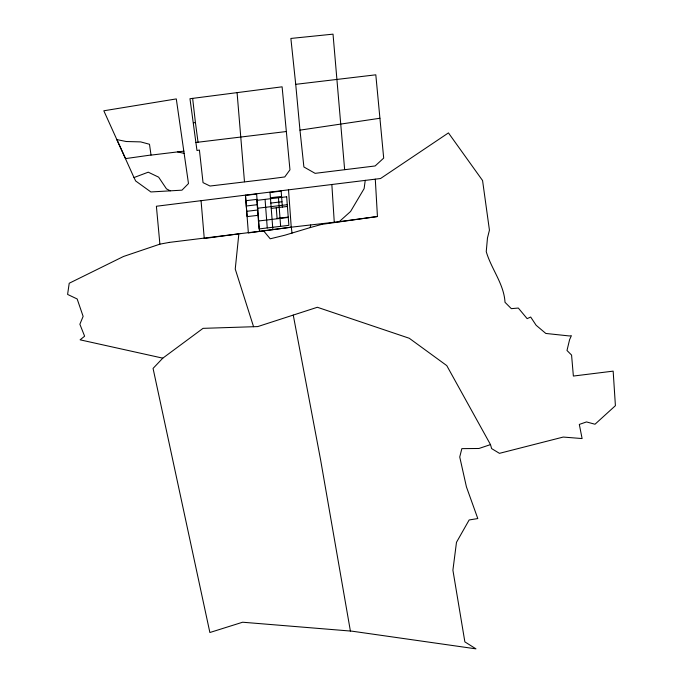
<?xml version="1.0" encoding="UTF-8"?>
<svg xmlns="http://www.w3.org/2000/svg" width="683" height="683" viewBox="0 0 683 683"><rect width="100%" height="100%" fill="white"/><g stroke="black" fill="none" stroke-linecap="round" stroke-linejoin="round"><path stroke-width="1.02" d="M286.348 131.529L282.105 86.818L189.968 98.719L196.977 150.516L199.41 150.038L203.039 182.634L210.031 186.032L270.28 178.844L284.76 176.94L289.959 169.819L286.348 131.529L195.526 142.516M365.243 180.295L364.124 188.61L350.567 211.491L339.229 221.668L291.248 227.191L248.364 232.937L245.445 195.142L375.232 179.168M310.68 224.997L310.244 227.567L321.719 224.383M490.496 444.607L446.767 365.601L409.271 338.264L317.356 307.273L257.739 326.585L203.03 328.352L162.802 358.157L153.06 368.41L209.877 632.509L242.636 622.222L351.95 631.169L475.957 648.85L464.867 641.875L452.906 570.185L456.483 542.311L469.153 519.959L477.801 518.568L466.438 486.911L459.736 456.995L461.845 448.637L478.971 448.483L490.496 444.607L491.623 448.586L499.452 453.341L563.236 437.06L582.104 438.563L579.312 424.425L586.501 421.932L595.004 424.237L615.409 405.685L613.163 371.134L573.37 376.051L571.569 355.075L566.992 350.481L569.588 339.69L571.381 335.686L569.409 335.959L545.819 333.449L536.129 325.27L530.691 317.04L527.139 318.637L518.32 308.042L511.336 308.656L505.01 302.296C503.969 283.94 491.316 269.017 486.245 251.66L487.466 238.043L489.438 230.145L482.565 180.525L448.449 132.903L380.551 178.519L375.291 179.159L377.443 216.52L321.667 224.391M133.996 177.546L135.661 180.969L150.875 191.957L181.968 190.164L188.482 183.556L176.291 98.915L103.825 110.783L133.996 177.546L148.245 172.184L158.635 177.162L166.473 188.858L170.263 190.839M159.942 244.138L123.461 256.492L69.214 283.249L67.591 294.424L77.162 298.966L83.13 316.374L79.868 324.246L84.624 336.207L80.099 339.827L162.802 358.157M192.64 98.369L195.415 122.513L193.511 122.829M240.672 233.62L263.553 230.803L270.212 238.802L284.82 235.217L310.295 227.559M169.358 242.397L159.89 244.147L156.39 206.249L245.445 195.142M299.974 130.137L295.722 84.333L375.812 74.814L383.692 158.097L375.138 165.96L315.111 173.345L303.892 166.976L299.974 130.137L379.919 118.261M125.459 158.618L151.011 155.007L149.492 144.267L140.655 141.893L126.244 141.518L116.844 139.597L125.518 158.507M240.723 233.612L169.299 242.405M339.229 221.668L377.443 216.52M183.906 151.148L150.943 155.126M263.553 230.803L291.308 227.183L292.042 233.168M256.637 194.049L245.487 195.381L247.118 216.622L258.268 215.299M270.016 192.452L281.165 191.12L282.386 207.06M245.889 200.691L257.039 199.359M270.425 197.763L281.567 196.431M246.298 206.001L257.448 204.669M270.827 203.073L281.977 201.75M257.448 208.264L287.278 204.704M246.708 211.312L257.858 209.988M271.236 208.392L287.415 206.454M288.235 217.083L277.085 218.406L276.265 207.786M258.422 221.01L288.26 217.45M184.103 153.385L177.52 151.865M253.564 326.713L235.242 269.059L238.845 233.859L204.26 238.504L201.058 200.64M293.255 315.076L320.575 459.719L350.396 631.041M195.415 122.513L198.044 142.209M295.722 84.333L290.873 38.444L333.022 34.15L344.642 169.606M244.48 181.755L237.078 92.632M278.451 197.78L280.636 226.346M269.998 192.213L272.867 229.65M265.064 199.376L267.258 227.943M256.612 193.81L259.506 231.443M288.525 190.002L291.248 227.191M331.87 184.794L334.277 222.351M286.672 196.798L256.842 200.358L259.028 228.925L288.866 225.356L286.672 196.798"/></g></svg>
